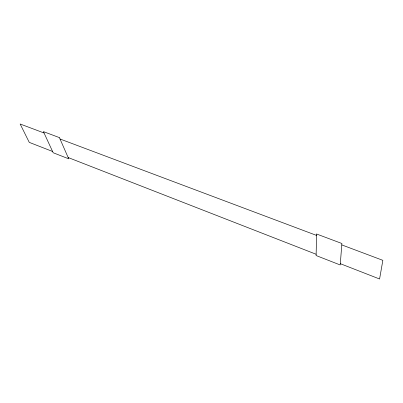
<?xml version="1.0" encoding="UTF-8"?>
<svg xmlns="http://www.w3.org/2000/svg" width="403" height="403" viewBox="0 0 403 403"><rect width="100%" height="100%" fill="white"/><g stroke="black" fill="none" stroke-linecap="round" stroke-linejoin="round"><path stroke-width="0.6" d="M44.048 132.985L20.15 124.003L29.263 142.375L52.581 151.468M60.027 138.99L316.577 235.423M341.789 244.903L382.85 260.338L379.581 278.997L340.303 263.683M68.157 157.543L316.138 254.258M316.607 234.017L316.108 255.542L340.203 264.962L341.9 243.498L316.607 234.017M59.422 137.614L43.413 131.615L53.171 152.742L68.717 158.822L59.422 137.614"/></g></svg>
